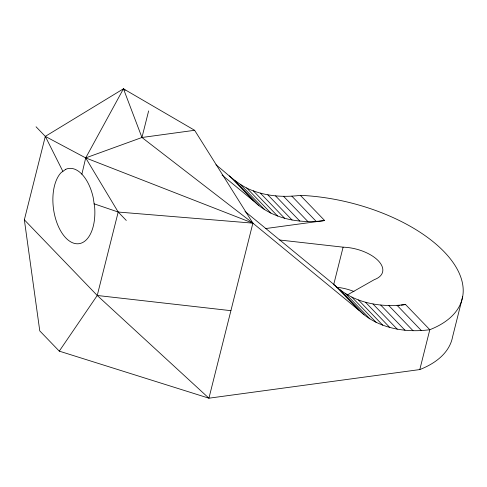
<?xml version="1.0" encoding="UTF-8"?>
<svg xmlns="http://www.w3.org/2000/svg" width="487" height="487" viewBox="0 0 487 487"><rect width="100%" height="100%" fill="white"/><g stroke="black" fill="none" stroke-linecap="round" stroke-linejoin="round"><path stroke-width="0.73" d="M81.877 174.188L85.706 157.91L123.455 88.804L194.623 130.291L252.887 223.149L358.84 310.201C377.382 328.195 404.934 333.108 429.808 329.705A131.837 65.915 14.1 0 0 444.168 251.797A131.837 65.915 14.1 0 0 300.376 195.354C284.621 197.351 268.288 196.419 253.313 190.849C238.612 185.778 227.886 174.127 215.942 164.789M462.65 296.766L452.636 336.627A131.837 65.915 14.1 0 1 419.794 369.572L208.923 398.196L59.274 351.139L39.776 330.904L24.35 219.82L45.309 136.384L123.455 88.804L125.214 90.247M59.274 351.139L97.236 295.481L118.195 212.04L85.706 157.91L45.309 136.384L36.056 126.784M24.35 219.82L97.236 295.481L208.923 398.196L252.887 223.149L85.706 157.91L141.954 137.492L148.626 110.92M333.638 284.858L343.104 247.171A31.643 15.821 14.1 0 1 378.271 260.74A31.643 15.821 14.1 0 1 374.363 279.617L347.243 295.006M419.794 369.572L429.808 329.705L405.537 304.515C380.664 307.918 353.112 303.005 334.569 285.011L245.01 211.425M124.514 89.9L123.455 88.804L141.954 137.492L194.623 130.291M265.47 228.58L324.64 220.544L300.376 195.354M397.295 305.635L399.541 305.331M401.038 305.124L405.537 304.515M222.066 175.07L253.672 201.04C272.221 219.034 299.767 223.947 324.64 220.544M94.137 203.822L118.195 212.04L252.887 223.149L251.304 221.506M279.641 240L343.104 247.171M97.236 295.481L230.905 310.669M141.954 137.492L252.887 223.149M291.883 196.164L316.154 221.354M397.051 305.325L421.316 330.515M283.598 196.346L307.869 221.536M388.766 305.507L413.031 330.697M275.557 195.902L299.828 221.092M380.724 305.063L404.989 330.253M267.801 194.83L292.072 220.021M372.969 303.991L397.24 329.182M260.375 193.144L284.645 218.334M365.542 302.305L389.807 327.495M253.313 190.849L277.584 216.039M358.481 300.01L382.745 325.2M246.653 187.958L270.918 213.148M351.815 297.119L376.086 322.309M240.426 184.476L264.697 209.672M345.587 293.637L369.858 318.833M234.667 180.433L258.938 205.624M339.829 289.595L364.099 314.791M229.407 175.85L253.672 201.04M334.569 285.011L358.84 310.201M118.195 212.04L126.285 220.441M45.309 136.384L62.878 171.375M336.675 287.263A31.643 15.821 14.1 0 1 353.988 291.53M65.8 169.275L61.058 172.678A37.968 20.557 82.3 0 0 65.855 237.966A37.968 20.557 82.3 0 0 94.685 207.584L93.254 197.777A37.968 20.557 82.3 0 0 65.8 169.275"/></g></svg>
